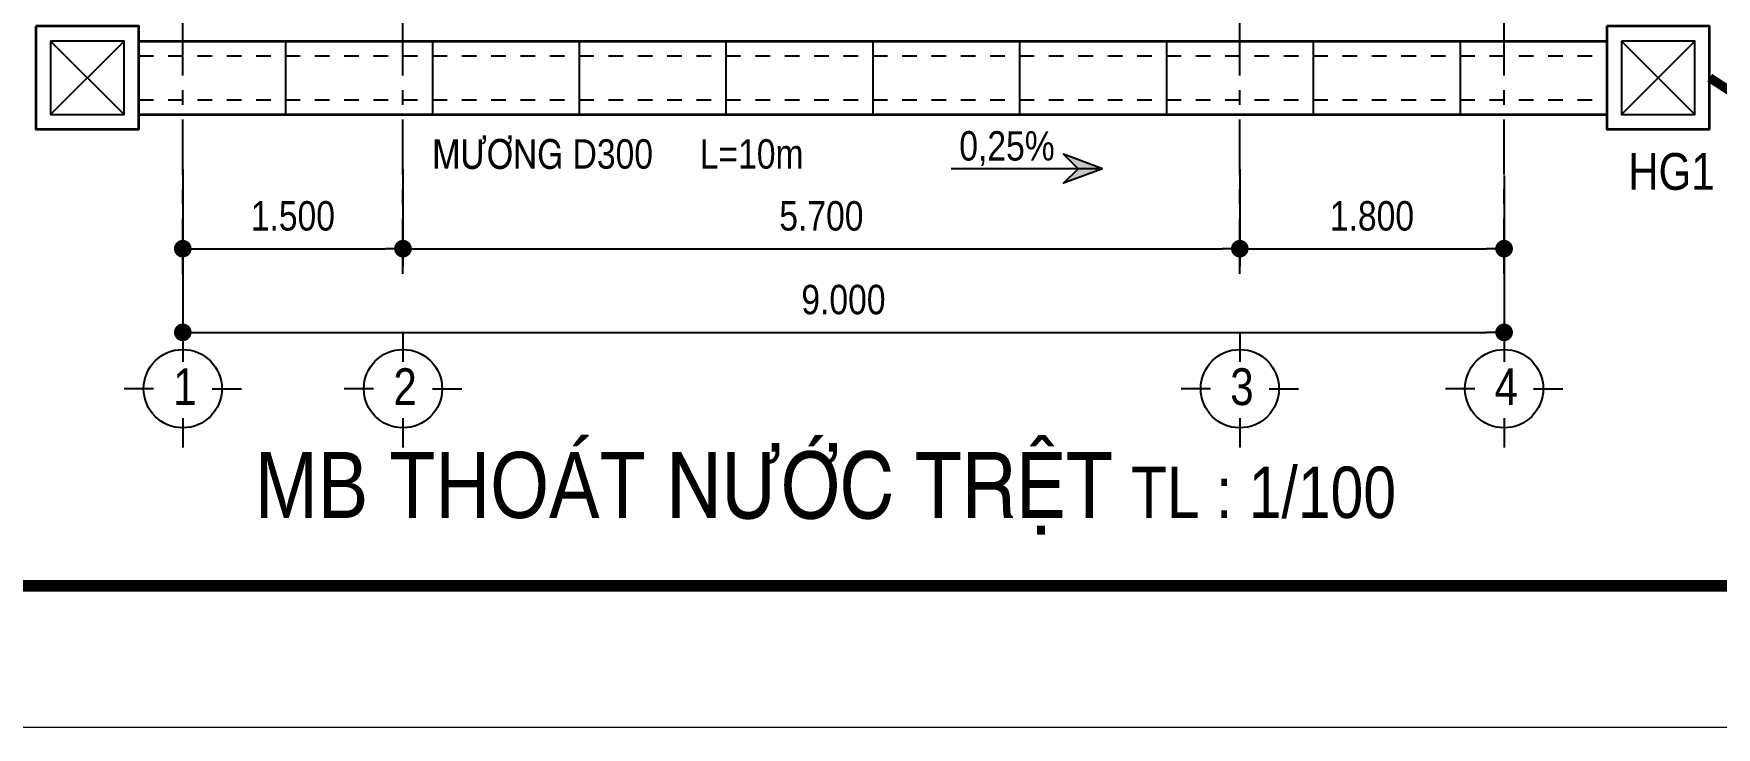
# Model space of a CAD drawing. Header units: millimetres. Extents: x -341 to 79, y 65 to 137.
# Drawn here: x -251.56 to -240.1, y 64.62 to 69.35 of the extents above; entities that cross this region are included whole.
import ezdxf

# ---------------------------------------------------------------- set-up
doc = ezdxf.new("R2010")
doc.units = ezdxf.units.MM
doc.header["$LTSCALE"] = 0.3
doc.header["$MEASUREMENT"] = 0
for name, pattern in [('CENTER', [2, 1.25, -0.25, 0.25, -0.25]), ('DASHDOTX2', [2, 1, -0.5, 0, -0.5]), ('DASHED2', [0.375, 0.25, -0.125])]:
    doc.linetypes.add(name, pattern=pattern)
doc.layers.get('0').update_dxf_attribs({"linetype": 'CONTINUOUS', "lineweight": 13})
doc.layers.get('DEFPOINTS').update_dxf_attribs({"linetype": 'CONTINUOUS', "lineweight": 13})
for name, color, linetype in [('CHU', 3, 'CONTINUOUS'), ('HACTH', 8, 'CONTINUOUS'), ('HATCH', 8, 'CONTINUOUS'), ('LAYER 1', 1, 'CONTINUOUS'), ('LAYER1', 1, 'CONTINUOUS'), ('LAYER7', 7, 'CONTINUOUS'), ('LAYER8', 8, 'CONTINUOUS'), ('THAY', 4, 'CONTINUOUS')]:
    doc.layers.add(name, color=color, linetype=linetype)
doc.layers.add('THOATNUOC', color=4, linetype='CONTINUOUS', lineweight=35)
doc.styles.add('HELVE-KT', font='VHELVCN.TTF')
doc.dimstyles.new('1-100', dxfattribs={"dimtxt": 0.2, "dimasz": 0.12, "dimexe": 0.12, "dimexo": 0.2, "dimgap": 0.12, "dimtad": 1, "dimdec": 3, "dimzin": 4, "dimdsep": 46, "dimtxsty": 'HELVE-KT', "dimblk1": 'DOT', "dimblk2": 'DOT', "dimsah": 1, "dimcen": -0.18, "dimadec": 3, "dimazin": 0, "dimtfac": 1, "dimtdec": 3, "dimtmove": 2, "dimatfit": 3, "dimldrblk": 'DOT', "dimfxl": 0, "dimtolj": 1, "dimtzin": 4, "dimarcsym": 0})

# ---------------------------------------------------------------- blocks, each defined once
blk = doc.blocks.new('_DOT')
at = {"color": 0, "linetype": 'ByBlock'}
blk.add_line((-0.5, 0), (-1, 0), dxfattribs=at)
at = {"color": 0, "linetype": 'ByBlock', "const_width": 0.5}
blk.add_lwpolyline([(-0.25, 0, 1), (0.25, 0, 1)], format="xyb", close=True, dxfattribs=at)
blk = doc.blocks.new('*D86')
at = {"layer": 'DEFPOINTS', "color": 0, "lineweight": -2, "ltscale": 5}
for p in [(-250.5484424193207, 68.62436807966333), (-249.0484424193207, 68.62436807966333), (-249.0484424193207, 67.88209733432632)]:
    blk.add_point(p, dxfattribs=at)
at = {"layer": 'LAYER 1', "color": 0, "lineweight": -2, "ltscale": 5}
for p, q in [((-250.5484424193207, 68.42436807966332), (-250.5484424193207, 67.76209733432631)), ((-249.0484424193207, 68.42436807966332), (-249.0484424193207, 67.76209733432631)), ((-250.4284424193207, 67.88209733432632), (-249.1684424193207, 67.88209733432632))]:
    blk.add_line(p, q, dxfattribs=at)
at = {"layer": 'LAYER 1', "color": 0, "lineweight": -2, "ltscale": 5, "xscale": 0.12, "yscale": 0.12, "zscale": 0.12, "rotation": 180}
blk.add_blockref('_DOT', (-250.5484424193207, 67.88209733432632), dxfattribs=at)
at = {"layer": 'LAYER 1', "color": 0, "lineweight": -2, "ltscale": 5, "xscale": 0.12, "yscale": 0.12, "zscale": 0.12}
blk.add_blockref('_DOT', (-249.0484424193207, 67.88209733432632), dxfattribs=at)
at = {"layer": 'LAYER 1', "color": 0, "ltscale": 5, "insert": (-249.7984424193207, 68.10423066765965), "char_height": 0.2, "attachment_point": 5, "style": 'HELVE-KT'}
blk.add_mtext('\\A1;1.500', dxfattribs=at)
blk = doc.blocks.new('*D87')
at = {"layer": 'DEFPOINTS', "color": 0, "lineweight": -2, "ltscale": 5}
for p in [(-249.0484424193207, 68.62436807966333), (-243.3484424193091, 68.62436807966333), (-243.3484424193091, 67.88209733432632)]:
    blk.add_point(p, dxfattribs=at)
at = {"layer": 'LAYER 1', "color": 0, "lineweight": -2, "ltscale": 5}
for p, q in [((-249.0484424193207, 68.42436807966332), (-249.0484424193207, 67.76209733432631)), ((-243.3484424193091, 68.42436807966332), (-243.3484424193091, 67.76209733432631)), ((-248.9284424193207, 67.88209733432632), (-243.4684424193091, 67.88209733432632))]:
    blk.add_line(p, q, dxfattribs=at)
at = {"layer": 'LAYER 1', "color": 0, "lineweight": -2, "ltscale": 5, "xscale": 0.12, "yscale": 0.12, "zscale": 0.12, "rotation": 180}
blk.add_blockref('_DOT', (-249.0484424193207, 67.88209733432632), dxfattribs=at)
at = {"layer": 'LAYER 1', "color": 0, "lineweight": -2, "ltscale": 5, "xscale": 0.12, "yscale": 0.12, "zscale": 0.12}
blk.add_blockref('_DOT', (-243.3484424193091, 67.88209733432632), dxfattribs=at)
at = {"layer": 'LAYER 1', "color": 0, "ltscale": 5, "insert": (-246.1984424193149, 68.10423066765965), "char_height": 0.2, "attachment_point": 5, "style": 'HELVE-KT'}
blk.add_mtext('\\A1;5.700', dxfattribs=at)
blk = doc.blocks.new('*D95')
at = {"layer": 'DEFPOINTS', "color": 0, "lineweight": -2, "ltscale": 5}
for p in [(-243.3484424193091, 68.57919534768916), (-241.5484424193207, 68.57919534768916), (-241.5484424193207, 67.88209733432632)]:
    blk.add_point(p, dxfattribs=at)
at = {"layer": 'LAYER 1', "color": 0, "lineweight": -2, "ltscale": 5}
for p, q in [((-243.3484424193091, 68.37919534768916), (-243.3484424193091, 67.76209733432631)), ((-241.5484424193207, 68.37919534768916), (-241.5484424193207, 67.76209733432631)), ((-243.2284424193091, 67.88209733432632), (-241.6684424193207, 67.88209733432632))]:
    blk.add_line(p, q, dxfattribs=at)
at = {"layer": 'LAYER 1', "color": 0, "lineweight": -2, "ltscale": 5, "xscale": 0.12, "yscale": 0.12, "zscale": 0.12, "rotation": 180}
blk.add_blockref('_DOT', (-243.3484424193091, 67.88209733432632), dxfattribs=at)
at = {"layer": 'LAYER 1', "color": 0, "lineweight": -2, "ltscale": 5, "xscale": 0.12, "yscale": 0.12, "zscale": 0.12}
blk.add_blockref('_DOT', (-241.5484424193207, 67.88209733432632), dxfattribs=at)
at = {"layer": 'LAYER 1', "color": 0, "ltscale": 5, "insert": (-242.4484424193149, 68.10423066765965), "char_height": 0.2, "attachment_point": 5, "style": 'HELVE-KT'}
blk.add_mtext('\\A1;1.800', dxfattribs=at)
blk = doc.blocks.new('*D96')
at = {"layer": 'DEFPOINTS', "color": 0, "lineweight": -2, "ltscale": 5}
for p in [(-250.5484424193207, 68.02975805635106), (-241.5484424193207, 68.02975805635106), (-241.5484424193207, 67.31236276253367)]:
    blk.add_point(p, dxfattribs=at)
at = {"layer": 'LAYER 1', "color": 0, "lineweight": -2, "ltscale": 5}
for p, q in [((-250.5484424193207, 67.82975805635105), (-250.5484424193207, 67.19236276253366)), ((-241.5484424193207, 67.82975805635105), (-241.5484424193207, 67.19236276253366)), ((-250.4284424193207, 67.31236276253367), (-241.6684424193207, 67.31236276253367))]:
    blk.add_line(p, q, dxfattribs=at)
at = {"layer": 'LAYER 1', "color": 0, "lineweight": -2, "ltscale": 5, "xscale": 0.12, "yscale": 0.12, "zscale": 0.12, "rotation": 180}
blk.add_blockref('_DOT', (-250.5484424193207, 67.31236276253367), dxfattribs=at)
at = {"layer": 'LAYER 1', "color": 0, "lineweight": -2, "ltscale": 5, "xscale": 0.12, "yscale": 0.12, "zscale": 0.12}
blk.add_blockref('_DOT', (-241.5484424193207, 67.31236276253367), dxfattribs=at)
at = {"layer": 'LAYER 1', "color": 0, "ltscale": 5, "insert": (-246.0484424193207, 67.534496095867), "char_height": 0.2, "attachment_point": 5, "style": 'HELVE-KT'}
blk.add_mtext('\\A1;9.000', dxfattribs=at)

msp = doc.modelspace()

# ---------------------------------------------------------------- hatches: boundary and pattern name
at = {"layer": 'LAYER7', "linetype": 'Continuous', "ltscale": 0.08}
msp.add_hatch(color=256, dxfattribs=at).paths.add_polyline_path([(-244.2843880197855, 68.42655944637534), (-244.5505147368479, 68.5259683386497), (-244.4494435585896, 68.42655944637534), (-244.5505147368479, 68.32715055415918)])

# ---------------------------------------------------------------- linework, layer by layer
at = {"layer": 'CHU'}
for points in [[(-250.5484424193207, 67.31236276247546), (-250.5484424193207, 67.11236276252203)], [(-249.0484424193207, 67.31236276253367), (-249.0484424193207, 67.11236276258023)], [(-243.3484424193091, 67.31236276253367), (-243.3484424193091, 67.11236276258023)], [(-241.5484424193207, 67.31236276259187), (-241.5484424193207, 67.11236276263844)], [(-250.7484424193324, 66.92902942917317), (-250.9484424193149, 66.92902942917317)], [(-250.3484424193236, 66.92902942917317), (-250.1484424193266, 66.92902942917317)], [(-249.2484424193324, 66.92902942923138), (-249.4484424193149, 66.92902942923138)], [(-248.8484424193236, 66.92902942923138), (-248.6484424193266, 66.92902942923138)], [(-243.5484424193207, 66.92902942923138), (-243.7484424193033, 66.92902942923138)], [(-243.148442419312, 66.92902942923138), (-242.9484424193149, 66.92902942923138)], [(-241.7484424193324, 66.92902942928959), (-241.9484424193149, 66.92902942928959)], [(-241.3484424193236, 66.92902942928959), (-241.1484424193266, 66.92902942928959)], [(-250.5484424193207, 66.72902942921974), (-250.5484424193207, 66.52902942914989)], [(-249.0484424193207, 66.72902942927794), (-249.0484424193207, 66.5290294292081)], [(-243.3484424193091, 66.72902942927794), (-243.3484424193091, 66.5290294292081)], [(-241.5484424193207, 66.72902942933615), (-241.5484424193207, 66.5290294292663)]]:
    msp.add_lwpolyline(points, dxfattribs=at)
for centre in [(-250.5484424193207, 66.92902942917317), (-249.0484424193207, 66.92902942923138), (-243.3484424193091, 66.92902942923138), (-241.5484424193207, 66.92902942928959)]:
    msp.add_circle(centre, 0.2666666666666667, dxfattribs=at)
at = {"layer": 'DEFPOINTS', "linetype": 'Continuous', "ltscale": 0.08}
msp.add_lwpolyline([(-257.2157092974019, 64.62345853548433), (-215.2157092974019, 64.62345853548433), (-215.2157092974019, 94.32345853549597), (-257.2157092974019, 94.32345853549597)], close=True, dxfattribs=at)
at = {"layer": 'HACTH', "linetype": 'DASHED2'}
for points in [[(-250.8484424193382, 69.19586209104565), (-240.8484424193382, 69.19586209104565)], [(-250.8484424193382, 68.89586209099909), (-240.8484424193382, 68.89586209099909)]]:
    msp.add_lwpolyline(points, dxfattribs=at)
at = {"layer": 'HATCH', "linetype": 'CENTER'}
for points in [[(-250.5484424193207, 67.711255468502), (-250.5484424193207, 92.58430438845355)], [(-249.0484424193207, 67.711255468502), (-249.0484424193207, 92.58430438845355)], [(-243.3484424193091, 67.711255468502), (-243.3484424193091, 92.58430438845355)], [(-241.5484424193207, 67.711255468502), (-241.5484424193207, 92.58430438845355)]]:
    msp.add_lwpolyline(points, dxfattribs=at)
at = {"layer": 'LAYER 1', "ltscale": 5}
for points in [[(-251.448442419344, 69.29586209102237), (-251.448442419344, 68.79586209102237), (-250.948442419344, 68.79586209102237), (-250.948442419344, 69.29586209102237), (-251.448442419344, 69.29586209102237)], [(-251.448442419344, 68.79586209102237), (-250.948442419344, 69.29586209102237)], [(-250.948442419344, 68.79586209102237), (-251.448442419344, 69.29586209102237)], [(-249.8484424193382, 69.29586209102237), (-249.8484424193382, 68.79586209102237)], [(-248.8484424193382, 69.29586209102237), (-248.8484424193382, 68.79586209102237)], [(-247.8484424193382, 69.29586209102237), (-247.8484424193382, 68.79586209102237)], [(-246.8484424193382, 69.29586209102237), (-246.8484424193382, 68.79586209102237)], [(-245.8484424193382, 69.29586209102237), (-245.8484424193382, 68.79586209102237)], [(-244.8484424193382, 69.29586209102237), (-244.8484424193382, 68.79586209102237)], [(-243.8484424193382, 69.29586209102237), (-243.8484424193382, 68.79586209102237)], [(-242.8484424193382, 69.29586209102237), (-242.8484424193382, 68.79586209102237)], [(-241.8484424193382, 69.29586209102237), (-241.8484424193382, 68.79586209102237)], [(-240.7484424193324, 69.29586209102237), (-240.7484424193324, 68.79586209102237), (-240.2484424193324, 68.79586209102237), (-240.2484424193324, 69.29586209102237), (-240.7484424193324, 69.29586209102237)], [(-240.7484424193324, 68.79586209102237), (-240.2484424193324, 69.29586209102237)], [(-240.2484424193324, 68.79586209102237), (-240.7484424193324, 69.29586209102237)]]:
    msp.add_lwpolyline(points, dxfattribs=at)
at = {"layer": 'LAYER7', "linetype": 'Continuous', "const_width": 0.08}
msp.add_lwpolyline([(-216.2157092974019, 93.36091171905102), (-255.415709297399, 93.36091171905102), (-255.415709297399, 65.5860053519875), (-216.2157092974019, 65.5860053519875)], close=True, dxfattribs=at)
at = {"layer": 'LAYER8', "linetype": 'Continuous', "ltscale": 0.08}
for points in [[(-244.2843880197855, 68.42655944637534), (-245.3151906267397, 68.42655944637534)], [(-244.2843880197855, 68.42655944637534), (-244.5505147368479, 68.5259683386497), (-244.4494435585896, 68.42655944637534)], [(-244.2843880197855, 68.42655944637534), (-244.5505147368479, 68.32715055415918), (-244.4494435585896, 68.42655944637534)]]:
    msp.add_lwpolyline(points, dxfattribs=at)
at = {"layer": 'THAY', "linetype": 'DASHDOTX2', "lineweight": -2, "const_width": 0.0625, "flags": 128}
msp.add_lwpolyline([(-240.1484424193266, 69.04586209102237), (-234.8399490467563, 65.5860053519875)], dxfattribs=at)
at = {"layer": 'THOATNUOC', "linetype": 'Continuous', "ltscale": 0.08}
for points in [[(-251.5484424193498, 69.39586209099909), (-251.5484424193498, 68.69586209104565), (-250.8484424193382, 68.69586209104565), (-250.8484424193382, 69.39586209099909)], [(-240.8484424193382, 69.39586209099909), (-240.8484424193382, 68.69586209104565), (-240.1484424193266, 68.69586209104565), (-240.1484424193266, 69.39586209099909)]]:
    msp.add_lwpolyline(points, close=True, dxfattribs=at)
for points in [[(-250.8484424193382, 69.29586209102237), (-240.8484424193382, 69.29586209102237)], [(-250.8484424193382, 68.79586209102237), (-240.8484424193382, 68.79586209102237)]]:
    msp.add_lwpolyline(points, dxfattribs=at)

# ---------------------------------------------------------------- texts
at = {"layer": 'LAYER 1', "linetype": 'Continuous', "ltscale": 0.4, "insert": (-250.0580328518042, 66.49855091719823), "char_height": 0.2, "width": 10.80904279272585, "attachment_point": 1, "style": 'HELVE-KT'}
msp.add_mtext('{\\H2.25x;MB THOAÙT NÖÔÙC TREÄT}  {\\H1.75x;TL : 1/100}', dxfattribs=at)
at = {"layer": 'LAYER1', "linetype": 'Continuous', "ltscale": 0.05, "char_height": 0.2, "attachment_point": 7, "style": 'HELVE-KT'}
for s, insert in [('MÖÔNG D300     L=10m', (-248.8484721478401, 68.42179273464296)), ('0,25%', (-245.2591907146073, 68.44488866556947))]:
    msp.add_mtext(s, dxfattribs=dict(at, insert=insert))
at = {"layer": 'LAYER1', "linetype": 'Continuous', "ltscale": 0.05, "char_height": 0.25, "attachment_point": 1, "style": 'HELVE-KT'}
for s, insert, width in [('{\\C6;HG1}', (-240.7029436924536, 68.53277413817844, 0.4581827867683591), 6.2709), ('1', (-250.6136190410259, 67.06757243182983), 13.09733333333333), ('2', (-249.1136190410259, 67.06757243188804), 13.09733333333333), ('3', (-243.4136190410143, 67.06757243188804), 13.09733333333333), ('4', (-241.6136190410259, 67.06757243194625), 13.09733333333333)]:
    msp.add_mtext(s, dxfattribs=dict(at, insert=insert, width=width))

# ---------------------------------------------------------------- dimensions: what is measured, and where the dimension line sits
at = {"layer": 'LAYER 1', "ltscale": 5}
for base, p1, p2, picture, middle in [((-249.0484424193207, 67.88209733432632), (-250.5484424193207, 68.62436807966333), (-249.0484424193207, 68.62436807966333), '*D86', (-249.7984424193207, 68.10423066765965)), ((-243.3484424193091, 67.88209733432632), (-249.0484424193207, 68.62436807966333), (-243.3484424193091, 68.62436807966333), '*D87', (-246.1984424193149, 68.10423066765965)), ((-241.5484424193207, 67.88209733432632), (-243.3484424193091, 68.57919534768916), (-241.5484424193207, 68.57919534768916), '*D95', (-242.4484424193149, 68.10423066765965)), ((-241.5484424193207, 67.31236276253367), (-250.5484424193207, 68.02975805635106), (-241.5484424193207, 68.02975805635106), '*D96', (-246.0484424193207, 67.534496095867))]:
    dim = msp.add_linear_dim(base=base, p1=p1, p2=p2, angle=180, dimstyle='1-100', dxfattribs=at)
    dim.commit()
    dim.dimension.update_dxf_attribs({"geometry": picture, "text_midpoint": middle})

doc.saveas('drawing.dxf')
